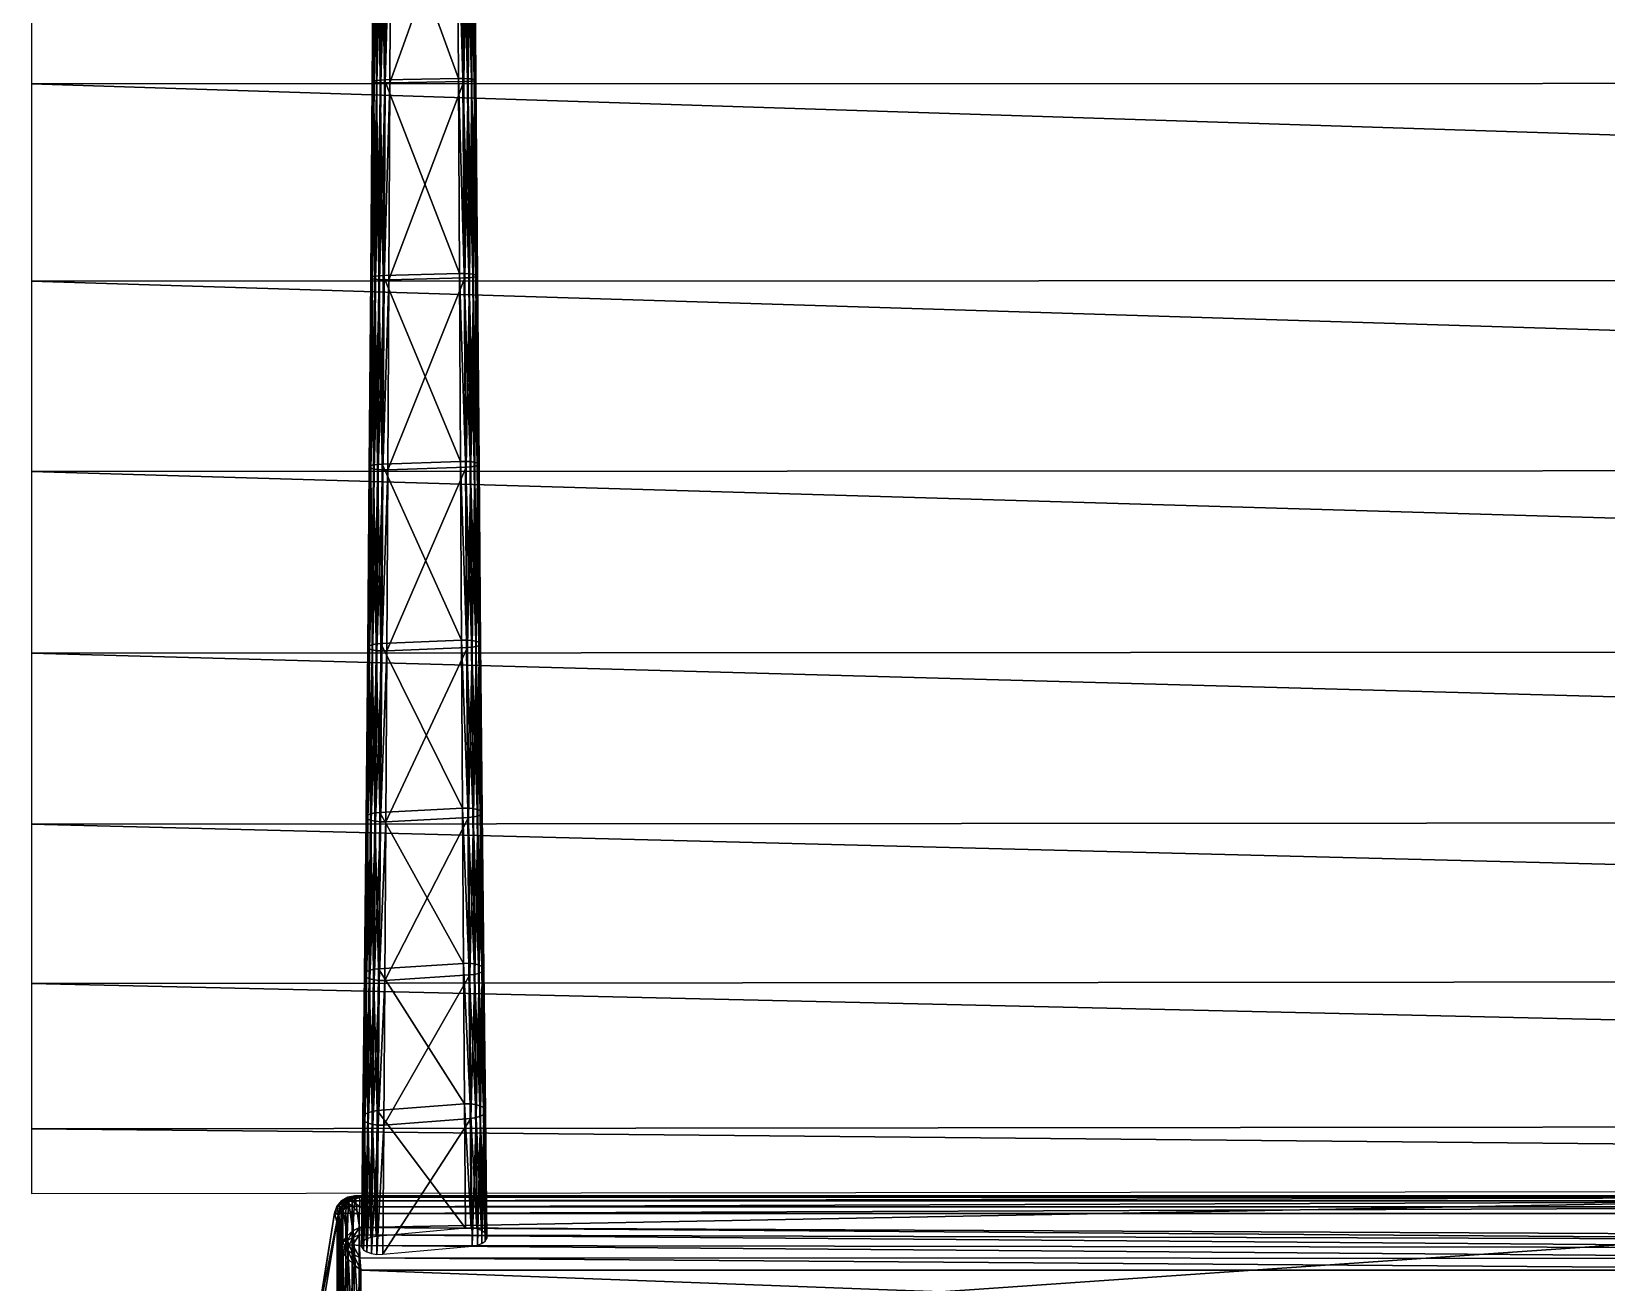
# Model space of a CAD drawing. Header units: inches. Extents: x -3.31 to 3.34, y -4.01 to 4.01.
# Drawn here: x -3.307 to -1.575, y 0.055 to 1.43 of the extents above; entities that cross this region are included whole.
import ezdxf

# ---------------------------------------------------------------- set-up
doc = ezdxf.new("R2010")
doc.units = ezdxf.units.IN
doc.header["$MEASUREMENT"] = 0
doc.layers.get('0').update_dxf_attribs({"color": 234, "true_color": 0xb11a58})

msp = doc.modelspace()

# ---------------------------------------------------------------- meshes
at = {"color": 154, "true_color": 0x1c59b1}
mesh = msp.add_polyface(dxfattribs=at)
corners = [(-3.3069, -4.0116, 3.8572), (-3.3069, -2.9433, 4.1809), (-3.3069, -1.1558, 4.1866), (-3.3069, -0.7468, 4.1121), (-3.3069, -0.5585, 4.0633), (-3.3069, -0.2236, 3.9421), (-3.3069, -3.1521, 4.1461), (-3.3069, -2.05, 4.2444), (-3.3069, -1.8217, 4.2414), (-3.3069, -1.3727, 4.2125), (-3.3069, -0.9466, 4.1532), (-3.3069, -0.3835, 4.0067), (3.3407, -1.5963, 2.8948), (3.3407, -2.2779, 2.9053), (3.3407, -2.5037, 2.8937), (3.3407, -2.7257, 2.8745), (3.3407, -3.7092, 2.665), (3.3407, -3.8672, 2.6002), (3.3407, -4.0072, 2.5279), (3.3407, -0.9495, 2.8161), (3.3407, -1.8222, 2.9058), (3.3407, -3.5358, 2.7221), (-3.3069, -0.1524, 3.9059), (3.3407, -0.1606, 2.5686), (-3.3069, 4.0116, 3.8572), (-3.3069, 3.7125, 3.9958), (-3.3069, 3.5386, 4.0536), (-3.3069, 2.9433, 4.1809), (-3.3069, 0.7468, 4.1121), (-3.3069, 3.3512, 4.1036), (-3.3069, 2.7268, 4.2082), (-3.3069, 2.05, 4.2444), (-3.3069, 1.8217, 4.2414), (-3.3069, 1.5953, 4.2307), (-3.3069, 0.3835, 4.0067), (3.3407, 0.231, 2.6046), (3.3407, 1.158, 2.8499), (3.3407, 1.5963, 2.8948), (3.3407, 2.0501, 2.9094), (3.3407, 2.5037, 2.8937), (3.3407, 2.7257, 2.8745), (3.3407, 2.9418, 2.8478), (3.3407, 3.3488, 2.7716), (3.3407, 3.7092, 2.665), (3.3407, 3.8672, 2.6002), (3.3407, 4.0072, 2.5279), (3.3407, 0.3895, 2.669), (3.3407, 0.5633, 2.7257), (3.3407, 0.7506, 2.7747), (3.3407, 0.9495, 2.8161), (3.3407, 1.8222, 2.9058), (-3.3069, 0.1524, 3.9059), (3.3407, 0.1606, 2.5686), (-3.3069, -3.871, 3.9303), (-3.3069, -3.7125, 3.9958), (-3.3069, -3.5386, 4.0536), (-3.3069, -3.3512, 4.1036), (3.3407, -3.3488, 2.7716), (3.3407, -3.1501, 2.8135), (3.3407, -2.9418, 2.8478), (-3.3069, -2.7268, 4.2082), (-3.3069, -2.5045, 4.2278), (-3.3069, -2.2782, 4.2399), (3.3407, -2.0501, 2.9094), (-3.3069, -1.5953, 4.2307), (3.3407, -1.3743, 2.8761), (3.3407, -1.158, 2.8499), (3.3407, -0.7506, 2.7747), (3.3407, -0.5633, 2.7257), (3.3407, -0.3895, 2.669), (3.3407, -0.231, 2.6046), (-3.3069, 3.871, 3.9303), (3.3407, 3.5358, 2.7221), (-3.3069, 3.1521, 4.1461), (3.3407, 3.1501, 2.8135), (-3.3069, 2.5045, 4.2278), (-3.3069, 2.2782, 4.2399), (3.3407, 2.2779, 2.9053), (-3.3069, 1.3727, 4.2125), (3.3407, 1.3743, 2.8761), (-3.3069, 1.1558, 4.1866), (-3.3069, 0.9466, 4.1532), (-3.3069, 0.5585, 4.0633), (-3.3069, 0.2236, 3.9421)]
mesh.append_faces([[corners[k] for k in face] for face in [(17, 53, 0, 17), (0, 18, 17, 0), (16, 54, 53, 16), (53, 17, 16, 53), (21, 55, 54, 21), (54, 16, 21, 54), (57, 56, 55, 57), (55, 21, 57, 55), (58, 6, 56, 58), (56, 57, 58, 56), (59, 1, 6, 59), (6, 58, 59, 6), (15, 60, 1, 15), (1, 59, 15, 1), (14, 61, 60, 14), (60, 15, 14, 60), (13, 62, 61, 13), (61, 14, 13, 61), (63, 7, 62, 63), (62, 13, 63, 62), (20, 8, 7, 20), (7, 63, 20, 7), (12, 64, 8, 12), (8, 20, 12, 8), (65, 9, 64, 65), (64, 12, 65, 64), (66, 2, 9, 66), (9, 65, 66, 9), (19, 10, 2, 19), (2, 66, 19, 2), (67, 3, 10, 67), (10, 19, 67, 10), (68, 4, 3, 68), (3, 67, 68, 3), (69, 11, 4, 69), (4, 68, 69, 4), (70, 5, 11, 70), (11, 69, 70, 11), (23, 22, 5, 23), (5, 70, 23, 5), (44, 45, 24, 44), (24, 71, 44, 24), (43, 44, 71, 43), (71, 25, 43, 71), (72, 43, 25, 72), (25, 26, 72, 25), (42, 72, 26, 42), (26, 29, 42, 26), (74, 42, 29, 74), (29, 73, 74, 29), (41, 74, 73, 41), (73, 27, 41, 73), (40, 41, 27, 40), (27, 30, 40, 27), (39, 40, 30, 39), (30, 75, 39, 30), (77, 39, 75, 77), (75, 76, 77, 75), (38, 77, 76, 38), (76, 31, 38, 76), (50, 38, 31, 50), (31, 32, 50, 31), (37, 50, 32, 37), (32, 33, 37, 32), (79, 37, 33, 79), (33, 78, 79, 33), (36, 79, 78, 36), (78, 80, 36, 78), (49, 36, 80, 49), (80, 81, 49, 80), (48, 49, 81, 48), (81, 28, 48, 81), (47, 48, 28, 47), (28, 82, 47, 28), (46, 47, 82, 46), (82, 34, 46, 82), (35, 46, 34, 35), (34, 83, 35, 34), (52, 35, 83, 52), (83, 51, 52, 83)]], dxfattribs={"vtx2": -1, "vtx3": -1, "color": 154})
at = {"color": 61, "true_color": 0xd6e499}
mesh = msp.add_polyface(dxfattribs=at)
corners = [(-2.8337, 1.5991, 4.0981), (-2.8289, 1.599, 4.0995), (-2.8274, 1.3784, 4.0801), (-2.8324, 1.3786, 4.0787), (-2.8247, 1.5988, 4.1023), (-2.8232, 1.3781, 4.0831), (-2.8217, 1.5985, 4.1063), (-2.82, 1.3777, 4.0871), (-2.82, 1.5982, 4.111), (-2.8183, 1.3772, 4.092), (-2.8199, 1.5978, 4.116), (-2.8182, 1.3767, 4.0971), (-2.8214, 1.5975, 4.1208), (-2.8197, 1.3762, 4.102), (-2.8242, 1.5972, 4.1249), (-2.8226, 1.3757, 4.1063), (-2.8282, 1.597, 4.1279), (-2.8267, 1.3754, 4.1094), (-2.8329, 1.5969, 4.1296), (-2.8316, 1.3752, 4.1111), (-2.9166, 1.596, 4.1441), (-2.9214, 1.5961, 4.1427), (-2.9228, 1.3739, 4.1245), (-2.9255, 1.5962, 4.1398), (-2.9271, 1.3742, 4.1216), (-2.9286, 1.5965, 4.1359), (-2.9302, 1.3746, 4.1175), (-2.9302, 1.5968, 4.1312), (-2.9319, 1.3751, 4.1127), (-2.9303, 1.5972, 4.1262), (-2.9321, 1.3756, 4.1076), (-2.9289, 1.5975, 4.1214), (-2.9306, 1.3761, 4.1026), (-2.9261, 1.5978, 4.1173), (-2.9276, 1.3765, 4.0984), (-2.9221, 1.598, 4.1142), (-2.9235, 1.3769, 4.0953), (-2.9153, 1.822, 4.1547), (-2.9199, 1.8221, 4.1533), (-2.9239, 1.8222, 4.1505), (-2.8387, 1.599, 4.0982), (-2.8375, 1.3786, 4.0788), (-2.9116, 1.596, 4.144), (-2.9127, 1.3737, 4.1259), (-2.8342, 1.8225, 4.1406), (-2.9174, 1.5981, 4.1126), (-2.9187, 1.377, 4.0936), (-2.9179, 1.3737, 4.126), (-2.9105, 1.822, 4.1546)]
mesh.append_faces([[corners[k] for k in face] for face in [(0, 1, 2, 0), (2, 3, 0, 2), (1, 4, 5, 1), (5, 2, 1, 5), (4, 6, 7, 4), (7, 5, 4, 7), (6, 8, 9, 6), (8, 10, 11, 8), (10, 12, 13, 10), (12, 14, 15, 12), (14, 16, 17, 14), (16, 18, 19, 16), (20, 21, 22, 20), (21, 23, 24, 21), (23, 25, 26, 23), (25, 27, 28, 25), (27, 29, 30, 27), (29, 31, 32, 29), (31, 33, 34, 31), (33, 35, 36, 33), (21, 20, 37, 21), (23, 21, 38, 23), (25, 23, 39, 25), (40, 0, 3, 40), (3, 41, 40, 3), (18, 42, 43, 18), (42, 18, 44, 42), (45, 40, 41, 45), (41, 46, 45, 41), (42, 20, 47, 42), (35, 45, 46, 35), (20, 42, 48, 20)]], dxfattribs={"vtx2": -1, "vtx3": -1, "color": 61})
mesh = msp.add_polyface(dxfattribs=at)
corners = [(-2.8324, 1.3786, 4.0787), (-2.8274, 1.3784, 4.0801), (-2.826, 1.1639, 4.0533), (-2.8232, 1.3781, 4.0831), (-2.8216, 1.1634, 4.0563), (-2.82, 1.3777, 4.0871), (-2.8184, 1.1629, 4.0605), (-2.8183, 1.3772, 4.092), (-2.8166, 1.1621, 4.0655), (-2.8182, 1.3767, 4.0971), (-2.8165, 1.1614, 4.0707), (-2.8197, 1.3762, 4.102), (-2.818, 1.1607, 4.0758), (-2.8226, 1.3757, 4.1063), (-2.821, 1.1601, 4.0801), (-2.8267, 1.3754, 4.1094), (-2.8252, 1.1596, 4.0833), (-2.8316, 1.3752, 4.1111), (-2.8303, 1.1594, 4.0851), (-2.8217, 1.5985, 4.1063), (-2.82, 1.5982, 4.111), (-2.8199, 1.5978, 4.116), (-2.8214, 1.5975, 4.1208), (-2.8242, 1.5972, 4.1249), (-2.8282, 1.597, 4.1279), (-2.9319, 1.3751, 4.1127), (-2.9321, 1.3756, 4.1076), (-2.9338, 1.1599, 4.0814), (-2.9306, 1.3761, 4.1026), (-2.9323, 1.1606, 4.0764), (-2.9276, 1.3765, 4.0984), (-2.9292, 1.1612, 4.0721), (-2.9235, 1.3769, 4.0953), (-2.925, 1.1617, 4.0689), (-2.9228, 1.3739, 4.1245), (-2.9179, 1.3737, 4.126), (-2.9166, 1.596, 4.1441), (-2.9271, 1.3742, 4.1216), (-2.9214, 1.5961, 4.1427), (-2.9302, 1.3746, 4.1175), (-2.9255, 1.5962, 4.1398), (-2.9286, 1.5965, 4.1359), (-2.9302, 1.5968, 4.1312), (-2.9303, 1.5972, 4.1262), (-2.9289, 1.5975, 4.1214), (-2.9261, 1.5978, 4.1173), (-2.8375, 1.3786, 4.0788), (-2.8311, 1.1641, 4.0518), (-2.9127, 1.3737, 4.1259), (-2.8329, 1.5969, 4.1296), (-2.9187, 1.377, 4.0936), (-2.8364, 1.1641, 4.052), (-2.92, 1.1619, 4.0671), (-2.9116, 1.596, 4.144), (-2.9221, 1.598, 4.1142)]
mesh.append_faces([[corners[k] for k in face] for face in [(0, 1, 2, 0), (1, 3, 4, 1), (3, 5, 6, 3), (5, 7, 8, 5), (7, 9, 10, 7), (9, 11, 12, 9), (11, 13, 14, 11), (13, 15, 16, 13), (15, 17, 18, 15), (7, 5, 19, 7), (9, 7, 20, 9), (11, 9, 21, 11), (13, 11, 22, 13), (15, 13, 23, 15), (17, 15, 24, 17), (25, 26, 27, 25), (26, 28, 29, 26), (28, 30, 31, 28), (30, 32, 33, 30), (34, 35, 36, 34), (37, 34, 38, 37), (39, 37, 40, 39), (25, 39, 41, 25), (26, 25, 42, 26), (28, 26, 43, 28), (30, 28, 44, 30), (32, 30, 45, 32), (46, 0, 47, 46), (48, 17, 49, 48), (50, 46, 51, 50), (32, 50, 52, 32), (35, 48, 53, 35), (50, 32, 54, 50)]], dxfattribs={"vtx2": -1, "vtx3": -1, "color": 61})
mesh = msp.add_polyface(dxfattribs=at)
corners = [(-2.8311, 1.1641, 4.0518), (-2.826, 1.1639, 4.0533), (-2.8245, 0.9573, 4.0191), (-2.8216, 1.1634, 4.0563), (-2.82, 0.9567, 4.0221), (-2.8184, 1.1629, 4.0605), (-2.8167, 0.9559, 4.0264), (-2.8324, 1.3786, 4.0787), (-2.8274, 1.3784, 4.0801), (-2.8232, 1.3781, 4.0831), (-2.8166, 1.1621, 4.0655), (-2.82, 1.3777, 4.0871), (-2.8165, 1.1614, 4.0707), (-2.8183, 1.3772, 4.092), (-2.818, 1.1607, 4.0758), (-2.8182, 1.3767, 4.0971), (-2.821, 1.1601, 4.0801), (-2.8197, 1.3762, 4.102), (-2.8252, 1.1596, 4.0833), (-2.8226, 1.3757, 4.1063), (-2.8303, 1.1594, 4.0851), (-2.8267, 1.3754, 4.1094), (-2.9179, 1.3737, 4.126), (-2.9228, 1.3739, 4.1245), (-2.9243, 1.1574, 4.0988), (-2.9192, 1.1572, 4.1004), (-2.9271, 1.3742, 4.1216), (-2.9287, 1.1578, 4.0959), (-2.9302, 1.3746, 4.1175), (-2.9319, 1.1584, 4.0917), (-2.9319, 1.3751, 4.1127), (-2.9337, 1.1591, 4.0867), (-2.9338, 1.1599, 4.0814), (-2.9323, 1.1606, 4.0764), (-2.9321, 1.3756, 4.1076), (-2.9292, 1.1612, 4.0721), (-2.9306, 1.3761, 4.1026), (-2.925, 1.1617, 4.0689), (-2.9276, 1.3765, 4.0984), (-2.8364, 1.1641, 4.052), (-2.8298, 0.9575, 4.0175), (-2.8375, 1.3786, 4.0788), (-2.8316, 1.3752, 4.1111), (-2.9127, 1.3737, 4.1259), (-2.9139, 1.1572, 4.1002), (-2.92, 1.1619, 4.0671), (-2.8352, 0.9575, 4.0177), (-2.9187, 1.377, 4.0936), (-2.9235, 1.3769, 4.0953)]
mesh.append_faces([[corners[k] for k in face] for face in [(0, 1, 2, 0), (1, 3, 4, 1), (3, 5, 6, 3), (1, 0, 7, 1), (3, 1, 8, 3), (5, 3, 9, 5), (10, 5, 11, 10), (12, 10, 13, 12), (14, 12, 15, 14), (16, 14, 17, 16), (18, 16, 19, 18), (20, 18, 21, 20), (22, 23, 24, 22), (24, 25, 22, 24), (23, 26, 27, 23), (27, 24, 23, 27), (26, 28, 29, 26), (29, 27, 26, 29), (28, 30, 31, 28), (31, 29, 28, 31), (32, 31, 30, 32), (33, 32, 34, 33), (35, 33, 36, 35), (37, 35, 38, 37), (39, 0, 40, 39), (0, 39, 41, 0), (42, 43, 44, 42), (44, 20, 42, 44), (45, 39, 46, 45), (39, 45, 47, 39), (43, 22, 25, 43), (25, 44, 43, 25), (45, 37, 48, 45)]], dxfattribs={"vtx2": -1, "vtx3": -1, "color": 61})
mesh = msp.add_polyface(dxfattribs=at)
corners = [(-2.8245, 0.9573, 4.0191), (-2.8298, 0.9575, 4.0175), (-2.8311, 1.1641, 4.0518), (-2.82, 0.9567, 4.0221), (-2.826, 1.1639, 4.0533), (-2.8167, 0.9559, 4.0264), (-2.8216, 1.1634, 4.0563), (-2.8184, 1.1629, 4.0605), (-2.8166, 1.1621, 4.0655), (-2.8149, 0.955, 4.0315), (-2.8165, 1.1614, 4.0707), (-2.8147, 0.954, 4.0369), (-2.818, 1.1607, 4.0758), (-2.8163, 0.953, 4.042), (-2.821, 1.1601, 4.0801), (-2.8194, 0.9522, 4.0465), (-2.8252, 1.1596, 4.0833), (-2.8238, 0.9516, 4.0497), (-2.9192, 1.1572, 4.1004), (-2.9243, 1.1574, 4.0988), (-2.9257, 0.9486, 4.0656), (-2.9287, 1.1578, 4.0959), (-2.9302, 0.9492, 4.0625), (-2.9319, 1.1584, 4.0917), (-2.9336, 0.95, 4.0583), (-2.9337, 1.1591, 4.0867), (-2.9354, 0.9509, 4.0532), (-2.9338, 1.1599, 4.0814), (-2.9355, 0.9519, 4.0478), (-2.9323, 1.1606, 4.0764), (-2.9339, 0.9529, 4.0426), (-2.9292, 1.1612, 4.0721), (-2.9308, 0.9537, 4.0382), (-2.925, 1.1617, 4.0689), (-2.9265, 0.9543, 4.0349), (-2.8352, 0.9575, 4.0177), (-2.8364, 1.1641, 4.052), (-2.8303, 1.1594, 4.0851), (-2.8289, 0.9512, 4.0515), (-2.9139, 1.1572, 4.1002), (-2.915, 0.9484, 4.067), (-2.9213, 0.9546, 4.0332), (-2.92, 1.1619, 4.0671), (-2.9205, 0.9483, 4.0671)]
mesh.append_faces([[corners[k] for k in face] for face in [(0, 1, 2, 0), (3, 0, 4, 3), (5, 3, 6, 5), (7, 8, 9, 7), (9, 5, 7, 9), (8, 10, 11, 8), (11, 9, 8, 11), (10, 12, 13, 10), (13, 11, 10, 13), (12, 14, 15, 12), (15, 13, 12, 15), (14, 16, 17, 14), (17, 15, 14, 17), (18, 19, 20, 18), (19, 21, 22, 19), (21, 23, 24, 21), (23, 25, 26, 23), (25, 27, 28, 25), (28, 26, 25, 28), (27, 29, 30, 27), (30, 28, 27, 30), (29, 31, 32, 29), (32, 30, 29, 32), (31, 33, 34, 31), (34, 32, 31, 34), (1, 35, 36, 1), (16, 37, 38, 16), (38, 17, 16, 38), (37, 39, 40, 37), (35, 41, 42, 35), (39, 18, 43, 39), (33, 42, 41, 33), (41, 34, 33, 41)]], dxfattribs={"vtx2": -1, "vtx3": -1, "color": 61})
mesh = msp.add_polyface(dxfattribs=at)
corners = [(-2.8298, 0.9575, 4.0175), (-2.8245, 0.9573, 4.0191), (-2.8231, 0.7606, 3.9774), (-2.8285, 0.761, 3.9758), (-2.82, 0.9567, 4.0221), (-2.8184, 0.7598, 3.9805), (-2.8167, 0.9559, 4.0264), (-2.815, 0.7588, 3.9849), (-2.8149, 0.955, 4.0315), (-2.8132, 0.7576, 3.99), (-2.8147, 0.954, 4.0369), (-2.813, 0.7563, 3.9955), (-2.8163, 0.953, 4.042), (-2.8146, 0.7551, 4.0008), (-2.8194, 0.9522, 4.0465), (-2.8178, 0.754, 4.0053), (-2.8238, 0.9516, 4.0497), (-2.8223, 0.7532, 4.0086), (-2.8289, 0.9512, 4.0515), (-2.915, 0.9484, 4.067), (-2.9161, 0.7491, 4.0262), (-2.9205, 0.9483, 4.0671), (-2.9257, 0.9486, 4.0656), (-2.9272, 0.7494, 4.0248), (-2.9302, 0.9492, 4.0625), (-2.9318, 0.7502, 4.0217), (-2.9336, 0.95, 4.0583), (-2.9352, 0.7512, 4.0173), (-2.9354, 0.9509, 4.0532), (-2.9371, 0.7524, 4.0121), (-2.9355, 0.9519, 4.0478), (-2.9372, 0.7537, 4.0067), (-2.9339, 0.9529, 4.0426), (-2.9356, 0.7549, 4.0014), (-2.9308, 0.9537, 4.0382), (-2.9324, 0.756, 3.9969), (-2.9265, 0.9543, 4.0349), (-2.9279, 0.7568, 3.9936), (-2.9192, 1.1572, 4.1004), (-2.9243, 1.1574, 4.0988), (-2.9287, 1.1578, 4.0959), (-2.9319, 1.1584, 4.0917), (-2.8352, 0.9575, 4.0177), (-2.8341, 0.7609, 3.976), (-2.8276, 0.7528, 4.0104), (-2.8303, 1.1594, 4.0851), (-2.9213, 0.9546, 4.0332), (-2.9218, 0.7491, 4.0263), (-2.9226, 0.7572, 3.9917), (-2.9139, 1.1572, 4.1002)]
mesh.append_faces([[corners[k] for k in face] for face in [(0, 1, 2, 0), (2, 3, 0, 2), (1, 4, 5, 1), (5, 2, 1, 5), (4, 6, 7, 4), (7, 5, 4, 7), (6, 8, 9, 6), (8, 10, 11, 8), (10, 12, 13, 10), (12, 14, 15, 12), (14, 16, 17, 14), (18, 19, 20, 18), (21, 22, 23, 21), (22, 24, 25, 22), (24, 26, 27, 24), (26, 28, 29, 26), (28, 30, 31, 28), (30, 32, 33, 30), (32, 34, 35, 32), (34, 36, 37, 34), (22, 21, 38, 22), (24, 22, 39, 24), (26, 24, 40, 26), (28, 26, 41, 28), (42, 0, 3, 42), (3, 43, 42, 3), (16, 18, 44, 16), (19, 18, 45, 19), (46, 42, 43, 46), (19, 21, 47, 19), (36, 46, 48, 36), (21, 19, 49, 21)]], dxfattribs={"vtx2": -1, "vtx3": -1, "color": 61})
mesh = msp.add_polyface(dxfattribs=at)
corners = [(-2.8285, 0.761, 3.9758), (-2.8231, 0.7606, 3.9774), (-2.8216, 0.5759, 3.9283), (-2.8184, 0.7598, 3.9805), (-2.8169, 0.5749, 3.9315), (-2.815, 0.7588, 3.9849), (-2.8134, 0.5736, 3.9359), (-2.8132, 0.7576, 3.99), (-2.8114, 0.5721, 3.9411), (-2.813, 0.7563, 3.9955), (-2.8146, 0.7551, 4.0008), (-2.813, 0.5689, 3.952), (-2.8178, 0.754, 4.0053), (-2.8162, 0.5676, 3.9566), (-2.8223, 0.7532, 4.0086), (-2.8208, 0.5666, 3.96), (-2.8167, 0.9559, 4.0264), (-2.8149, 0.955, 4.0315), (-2.8147, 0.954, 4.0369), (-2.8163, 0.953, 4.042), (-2.8194, 0.9522, 4.0465), (-2.9161, 0.7491, 4.0262), (-2.8276, 0.7528, 4.0104), (-2.8289, 0.9512, 4.0515), (-2.9371, 0.7524, 4.0121), (-2.9372, 0.7537, 4.0067), (-2.939, 0.5671, 3.958), (-2.9356, 0.7549, 4.0014), (-2.9373, 0.5687, 3.9527), (-2.9324, 0.756, 3.9969), (-2.934, 0.5701, 3.9481), (-2.9279, 0.7568, 3.9936), (-2.9294, 0.571, 3.9447), (-2.9272, 0.7494, 4.0248), (-2.9218, 0.7491, 4.0263), (-2.9205, 0.9483, 4.0671), (-2.9318, 0.7502, 4.0217), (-2.9257, 0.9486, 4.0656), (-2.9352, 0.7512, 4.0173), (-2.9302, 0.9492, 4.0625), (-2.9336, 0.95, 4.0583), (-2.9354, 0.9509, 4.0532), (-2.9355, 0.9519, 4.0478), (-2.9339, 0.9529, 4.0426), (-2.9308, 0.9537, 4.0382), (-2.8341, 0.7609, 3.976), (-2.8272, 0.5763, 3.9268), (-2.8263, 0.566, 3.9618), (-2.8238, 0.9516, 4.0497), (-2.9226, 0.7572, 3.9917), (-2.833, 0.5763, 3.9269), (-2.9213, 0.9546, 4.0332), (-2.924, 0.5716, 3.9429), (-2.915, 0.9484, 4.067), (-2.9265, 0.9543, 4.0349)]
mesh.append_faces([[corners[k] for k in face] for face in [(0, 1, 2, 0), (1, 3, 4, 1), (3, 5, 6, 3), (5, 7, 8, 5), (9, 10, 11, 9), (10, 12, 13, 10), (12, 14, 15, 12), (7, 5, 16, 7), (9, 7, 17, 9), (10, 9, 18, 10), (12, 10, 19, 12), (14, 12, 20, 14), (21, 22, 23, 21), (24, 25, 26, 24), (25, 27, 28, 25), (27, 29, 30, 27), (29, 31, 32, 29), (33, 34, 35, 33), (36, 33, 37, 36), (38, 36, 39, 38), (24, 38, 40, 24), (25, 24, 41, 25), (27, 25, 42, 27), (29, 27, 43, 29), (31, 29, 44, 31), (45, 0, 46, 45), (14, 22, 47, 14), (22, 14, 48, 22), (49, 45, 50, 49), (45, 49, 51, 45), (31, 49, 52, 31), (34, 21, 53, 34), (49, 31, 54, 49)]], dxfattribs={"vtx2": -1, "vtx3": -1, "color": 61})
mesh = msp.add_polyface(dxfattribs=at)
corners = [(-2.8137, 0.2489, 3.8115), (-2.81, 0.2469, 3.8159), (-2.8083, 0.1093, 3.7451), (-2.8121, 0.1117, 3.7408), (-2.808, 0.2445, 3.8212), (-2.8063, 0.1063, 3.7502), (-2.8078, 0.2419, 3.8267), (-2.8061, 0.1032, 3.7556), (-2.8096, 0.2395, 3.832), (-2.8079, 0.1002, 3.7608), (-2.8131, 0.2374, 3.8366), (-2.8115, 0.0976, 3.7652), (-2.8153, 0.4039, 3.8751), (-2.8117, 0.4023, 3.8796), (-2.8097, 0.4004, 3.8848), (-2.8096, 0.3983, 3.8904), (-2.8113, 0.3964, 3.8958), (-2.8147, 0.3947, 3.9004), (-2.8134, 0.5736, 3.9359), (-2.8114, 0.5721, 3.9411), (-2.8113, 0.5705, 3.9467), (-2.813, 0.5689, 3.952), (-2.815, 0.7588, 3.9849), (-2.8132, 0.7576, 3.99), (-2.813, 0.7563, 3.9955), (-2.9461, 0.1153, 3.5821), (-2.9513, 0.15, 3.6128), (-1.0918, 0.15, 3.1929)]
mesh.append_faces([[corners[k] for k in face] for face in [(0, 1, 2, 0), (2, 3, 0, 2), (1, 4, 5, 1), (5, 2, 1, 5), (4, 6, 7, 4), (7, 5, 4, 7), (6, 8, 9, 6), (9, 7, 6, 9), (8, 10, 11, 8), (11, 9, 8, 11), (12, 13, 1, 12), (1, 0, 12, 1), (13, 14, 4, 13), (4, 1, 13, 4), (14, 15, 6, 14), (6, 4, 14, 6), (15, 16, 8, 15), (8, 6, 15, 8), (16, 17, 10, 16), (10, 8, 16, 10), (18, 19, 14, 18), (14, 13, 18, 14), (19, 20, 15, 19), (15, 14, 19, 15), (20, 21, 16, 20), (16, 15, 20, 16), (17, 16, 21, 17), (19, 18, 22, 19), (23, 24, 20, 23), (20, 19, 23, 20), (21, 20, 24, 21), (25, 26, 27, 25)]], dxfattribs={"vtx2": -1, "vtx3": -1, "color": 61})
mesh = msp.add_polyface(dxfattribs=at)
corners = [(-2.8272, 0.5763, 3.9268), (-2.8216, 0.5759, 3.9283), (-2.8202, 0.4051, 3.872), (-2.8169, 0.5749, 3.9315), (-2.8153, 0.4039, 3.8751), (-2.8134, 0.5736, 3.9359), (-2.8117, 0.4023, 3.8796), (-2.8285, 0.761, 3.9758), (-2.8231, 0.7606, 3.9774), (-2.8184, 0.7598, 3.9805), (-2.8162, 0.5676, 3.9566), (-2.813, 0.5689, 3.952), (-2.8146, 0.7551, 4.0008), (-2.8208, 0.5666, 3.96), (-2.8178, 0.754, 4.0053), (-2.8276, 0.7528, 4.0104), (-2.9161, 0.7491, 4.0262), (-2.9173, 0.5613, 3.9778), (-2.8263, 0.566, 3.9618), (-2.9373, 0.5687, 3.9527), (-2.934, 0.5701, 3.9481), (-2.9356, 0.3978, 3.8918), (-2.9294, 0.571, 3.9447), (-2.9309, 0.3991, 3.8884), (-2.9218, 0.7491, 4.0263), (-2.9272, 0.7494, 4.0248), (-2.9286, 0.5618, 3.9763), (-2.9231, 0.5613, 3.9779), (-2.9318, 0.7502, 4.0217), (-2.9334, 0.5627, 3.9732), (-2.9352, 0.7512, 4.0173), (-2.9369, 0.564, 3.9688), (-2.9371, 0.7524, 4.0121), (-2.9388, 0.5655, 3.9635), (-2.939, 0.5671, 3.958), (-2.9372, 0.7537, 4.0067), (-2.9356, 0.7549, 4.0014), (-2.9324, 0.756, 3.9969), (-2.833, 0.5763, 3.9269), (-2.8259, 0.4057, 3.8704), (-2.8341, 0.7609, 3.976), (-2.8223, 0.7532, 4.0086), (-2.924, 0.5716, 3.9429), (-2.8318, 0.4056, 3.8705), (-2.9226, 0.7572, 3.9917), (-2.9253, 0.3997, 3.8866), (-2.9279, 0.7568, 3.9936)]
mesh.append_faces([[corners[k] for k in face] for face in [(0, 1, 2, 0), (1, 3, 4, 1), (3, 5, 6, 3), (1, 0, 7, 1), (3, 1, 8, 3), (5, 3, 9, 5), (10, 11, 12, 10), (13, 10, 14, 13), (15, 16, 17, 15), (17, 18, 15, 17), (19, 20, 21, 19), (20, 22, 23, 20), (24, 25, 26, 24), (26, 27, 24, 26), (25, 28, 29, 25), (29, 26, 25, 29), (28, 30, 31, 28), (31, 29, 28, 31), (30, 32, 33, 30), (33, 31, 30, 33), (34, 33, 32, 34), (19, 34, 35, 19), (20, 19, 36, 20), (22, 20, 37, 22), (38, 0, 39, 38), (0, 38, 40, 0), (18, 13, 41, 18), (42, 38, 43, 42), (38, 42, 44, 38), (22, 42, 45, 22), (16, 24, 27, 16), (27, 17, 16, 27), (42, 22, 46, 42)]], dxfattribs={"vtx2": -1, "vtx3": -1, "color": 61})
mesh = msp.add_polyface(dxfattribs=at)
corners = [(-2.8318, 0.4056, 3.8705), (-2.8259, 0.4057, 3.8704), (-2.8246, 0.251, 3.8068), (-2.8202, 0.4051, 3.872), (-2.8187, 0.2503, 3.8084), (-2.8153, 0.4039, 3.8751), (-2.8137, 0.2489, 3.8115), (-2.8272, 0.5763, 3.9268), (-2.8216, 0.5759, 3.9283), (-2.8117, 0.4023, 3.8796), (-2.8169, 0.5749, 3.9315), (-2.813, 0.5689, 3.952), (-2.8162, 0.5676, 3.9566), (-2.8147, 0.3947, 3.9004), (-2.8208, 0.5666, 3.96), (-2.8194, 0.3935, 3.9038), (-2.9231, 0.5613, 3.9779), (-2.9286, 0.5618, 3.9763), (-2.9301, 0.3874, 3.9202), (-2.9244, 0.3869, 3.9218), (-2.9334, 0.5627, 3.9732), (-2.935, 0.3886, 3.917), (-2.9369, 0.564, 3.9688), (-2.9386, 0.3902, 3.9126), (-2.9388, 0.5655, 3.9635), (-2.9405, 0.3921, 3.9073), (-2.939, 0.5671, 3.958), (-2.9407, 0.3942, 3.9018), (-2.9373, 0.5687, 3.9527), (-2.939, 0.3961, 3.8964), (-2.9356, 0.3978, 3.8918), (-2.9309, 0.3991, 3.8884), (-2.934, 0.5701, 3.9481), (-2.833, 0.5763, 3.9269), (-2.8263, 0.566, 3.9618), (-2.825, 0.3928, 3.9056), (-2.9173, 0.5613, 3.9778), (-2.9184, 0.3869, 3.9217), (-2.9253, 0.3997, 3.8866), (-2.8307, 0.251, 3.8069), (-2.924, 0.5716, 3.9429), (-2.9294, 0.571, 3.9447)]
mesh.append_faces([[corners[k] for k in face] for face in [(0, 1, 2, 0), (1, 3, 4, 1), (3, 5, 6, 3), (3, 1, 7, 3), (5, 3, 8, 5), (9, 5, 10, 9), (11, 12, 13, 11), (12, 14, 15, 12), (15, 13, 12, 15), (16, 17, 18, 16), (18, 19, 16, 18), (17, 20, 21, 17), (21, 18, 17, 21), (20, 22, 23, 20), (23, 21, 20, 23), (22, 24, 25, 22), (25, 23, 22, 25), (24, 26, 27, 24), (27, 25, 24, 27), (26, 28, 29, 26), (29, 27, 26, 29), (30, 29, 28, 30), (31, 30, 32, 31), (1, 0, 33, 1), (14, 34, 35, 14), (35, 15, 14, 35), (34, 36, 37, 34), (37, 35, 34, 37), (38, 0, 39, 38), (0, 38, 40, 0), (36, 16, 19, 36), (19, 37, 36, 19), (38, 31, 41, 38)]], dxfattribs={"vtx2": -1, "vtx3": -1, "color": 61})
mesh = msp.add_polyface(dxfattribs=at)
corners = [(-2.8246, 0.251, 3.8068), (-2.8187, 0.2503, 3.8084), (-2.8173, 0.1135, 3.7377), (-2.8307, 0.251, 3.8069), (-2.8318, 0.4056, 3.8705), (-2.8259, 0.4057, 3.8704), (-2.8137, 0.2489, 3.8115), (-2.8202, 0.4051, 3.872), (-2.8147, 0.3947, 3.9004), (-2.8194, 0.3935, 3.9038), (-2.8179, 0.2359, 3.84), (-2.8131, 0.2374, 3.8366), (-2.9184, 0.3869, 3.9217), (-2.9244, 0.3869, 3.9218), (-2.9257, 0.2276, 3.8579), (-2.9196, 0.2277, 3.8578), (-2.9301, 0.3874, 3.9202), (-2.9315, 0.2284, 3.8563), (-2.935, 0.3886, 3.917), (-2.9365, 0.2298, 3.8532), (-2.9386, 0.3902, 3.9126), (-2.9402, 0.2318, 3.8488), (-2.9405, 0.3921, 3.9073), (-2.9423, 0.2342, 3.8435), (-2.9407, 0.3942, 3.9018), (-2.9424, 0.2368, 3.838), (-2.939, 0.3961, 3.8964), (-2.9407, 0.2392, 3.8327), (-2.9356, 0.3978, 3.8918), (-2.9372, 0.2413, 3.8281), (-2.9309, 0.3991, 3.8884), (-2.9323, 0.2428, 3.8247), (-2.8233, 0.1144, 3.7361), (-2.825, 0.3928, 3.9056), (-2.8237, 0.235, 3.8418), (-2.9266, 0.2437, 3.8229), (-2.9253, 0.3997, 3.8866)]
mesh.append_faces([[corners[k] for k in face] for face in [(0, 1, 2, 0), (0, 3, 4, 0), (1, 0, 5, 1), (6, 1, 7, 6), (8, 9, 10, 8), (10, 11, 8, 10), (12, 13, 14, 12), (14, 15, 12, 14), (13, 16, 17, 13), (17, 14, 13, 17), (16, 18, 19, 16), (19, 17, 16, 19), (18, 20, 21, 18), (21, 19, 18, 21), (20, 22, 23, 20), (23, 21, 20, 23), (22, 24, 25, 22), (25, 23, 22, 25), (24, 26, 27, 24), (27, 25, 24, 27), (26, 28, 29, 26), (29, 27, 26, 29), (28, 30, 31, 28), (31, 29, 28, 31), (3, 0, 32, 3), (9, 33, 34, 9), (34, 10, 9, 34), (33, 12, 15, 33), (15, 34, 33, 15), (3, 35, 36, 3), (30, 36, 35, 30), (35, 31, 30, 35)]], dxfattribs={"vtx2": -1, "vtx3": -1, "color": 61})
mesh = msp.add_polyface(dxfattribs=at)
corners = [(-2.8173, 0.1135, 3.7377), (-2.8233, 0.1144, 3.7361), (-2.8246, 0.251, 3.8068), (-2.8187, 0.2503, 3.8084), (-2.8137, 0.2489, 3.8115), (-2.8121, 0.1117, 3.7408), (-2.8131, 0.2374, 3.8366), (-2.8179, 0.2359, 3.84), (-2.8164, 0.0957, 3.7685), (-2.8115, 0.0976, 3.7652), (-2.8237, 0.235, 3.8418), (-2.8223, 0.0947, 3.7703), (-2.9196, 0.2277, 3.8578), (-2.9257, 0.2276, 3.8579), (-2.927, 0.0856, 3.7861), (-2.9315, 0.2284, 3.8563), (-2.933, 0.0865, 3.7845), (-2.9365, 0.2298, 3.8532), (-2.9381, 0.0883, 3.7814), (-2.9402, 0.2318, 3.8488), (-2.9419, 0.0907, 3.7771), (-2.9423, 0.2342, 3.8435), (-2.944, 0.0937, 3.772), (-2.9424, 0.2368, 3.838), (-2.9441, 0.0968, 3.7666), (-2.9407, 0.2392, 3.8327), (-2.9423, 0.0998, 3.7614), (-2.9372, 0.2413, 3.8281), (-2.9388, 0.1024, 3.7569), (-2.9323, 0.2428, 3.8247), (-2.9338, 0.1043, 3.7536), (-2.8295, 0.1143, 3.7363), (-2.8307, 0.251, 3.8069), (-2.9207, 0.0857, 3.7859), (-2.9266, 0.2437, 3.8229), (-2.9279, 0.1053, 3.7519), (-2.9544, 0.147, 3.8229), (-2.9461, 0.1485, 3.8204), (-2.9468, 0.15, 3.8129), (-2.9544, 0.1485, 3.8151), (-2.9543, 0.1445, 3.8289), (-2.9459, 0.1443, 3.8268), (-2.9466, 0.1306, 3.8327), (-2.946, 0.138, 3.8311), (-2.9543, 0.1384, 3.8316), (-2.9513, 0.15, 3.6128), (-2.9461, 0.1153, 3.5821), (-2.9534, 0.1114, 3.5828)]
mesh.append_faces([[corners[k] for k in face] for face in [(0, 1, 2, 0), (3, 4, 5, 3), (5, 0, 3, 5), (6, 7, 8, 6), (8, 9, 6, 8), (7, 10, 11, 7), (11, 8, 7, 11), (12, 13, 14, 12), (13, 15, 16, 13), (15, 17, 18, 15), (17, 19, 20, 17), (19, 21, 22, 19), (21, 23, 24, 21), (24, 22, 21, 24), (23, 25, 26, 23), (26, 24, 23, 26), (25, 27, 28, 25), (28, 26, 25, 28), (27, 29, 30, 27), (30, 28, 27, 30), (1, 31, 32, 1), (10, 12, 33, 10), (34, 32, 31, 34), (31, 35, 34, 31), (29, 34, 35, 29), (35, 30, 29, 35), (36, 37, 38, 36), (38, 39, 36, 38), (40, 41, 37, 40), (37, 36, 40, 37), (42, 43, 44, 42), (43, 41, 40, 43), (45, 46, 47, 45)]], dxfattribs={"vtx2": -1, "vtx3": -1, "color": 61})
mesh = msp.add_polyface(dxfattribs=at)
corners = [(-2.927, 0.0856, 3.7861), (-2.9207, 0.0857, 3.7859), (-2.9196, 0.2277, 3.8578), (-2.933, 0.0865, 3.7845), (-2.9257, 0.2276, 3.8579), (-2.9381, 0.0883, 3.7814), (-2.9315, 0.2284, 3.8563), (-2.9419, 0.0907, 3.7771), (-2.9365, 0.2298, 3.8532), (-2.944, 0.0937, 3.772), (-2.9402, 0.2318, 3.8488), (-2.8223, 0.0947, 3.7703), (-2.8237, 0.235, 3.8418), (-2.9688, 0.1285, 3.6141), (-2.9708, 0.1203, 3.6172), (-2.9738, 0.1309, 3.6319), (-2.9621, 0.0944, 3.583), (-2.964, 0.0872, 3.586), (-2.9667, 0.0928, 3.5937), (-2.9645, 0.0992, 3.5891), (-2.9593, 0.1007, 3.5807), (-2.9598, 0.1058, 3.5853), (-2.9589, 0.0897, 3.5778), (-2.9589, 0.0805, 3.5786), (-2.9575, 0.0957, 3.5778), (-2.9536, 0.104, 3.5789), (-2.9534, 0.1114, 3.5828), (-2.9461, 0.1153, 3.5821), (-2.9465, 0.107, 3.5775), (-2.9535, 0.096, 3.5755), (-2.9463, 0.0952, 3.5734), (-2.9457, 0.0816, 3.5705), (-2.953, 0.0858, 3.574), (-2.9583, 0.1446, 3.6118), (-2.9513, 0.15, 3.6128), (-2.9644, 0.137, 3.6122)]
mesh.append_faces([[corners[k] for k in face] for face in [(0, 1, 2, 0), (3, 0, 4, 3), (5, 3, 6, 5), (7, 5, 8, 7), (9, 7, 10, 9), (1, 11, 12, 1), (13, 14, 15, 13), (16, 17, 18, 16), (18, 19, 16, 18), (20, 16, 19, 20), (19, 21, 20, 19), (22, 23, 17, 22), (17, 16, 22, 17), (24, 22, 16, 24), (16, 20, 24, 16), (25, 26, 27, 25), (27, 28, 25, 27), (29, 25, 28, 29), (28, 30, 29, 28), (20, 21, 26, 20), (26, 25, 20, 26), (24, 20, 25, 24), (25, 29, 24, 25), (29, 30, 31, 29), (24, 29, 32, 24), (32, 22, 24, 32), (26, 33, 34, 26), (21, 35, 33, 21), (33, 26, 21, 33), (19, 13, 35, 19), (35, 21, 19, 35), (18, 14, 13, 18), (13, 19, 18, 13)]], dxfattribs={"vtx2": -1, "vtx3": -1, "color": 61})
mesh = msp.add_polyface(dxfattribs=at)
corners = [(-2.9583, 0.1446, 3.6118), (-2.9589, 0.1485, 3.6172), (-2.9513, 0.15, 3.6128), (-2.9644, 0.137, 3.6122), (-2.9659, 0.1444, 3.6224), (-2.9688, 0.1285, 3.6141), (-2.9711, 0.1382, 3.6276), (-2.9738, 0.1309, 3.6319), (-2.961, 0.1445, 3.8249), (-2.9544, 0.147, 3.8229), (-2.9544, 0.1485, 3.8151), (-2.9614, 0.1444, 3.8175), (-2.9591, 0.1429, 3.8286), (-2.9543, 0.1445, 3.8289), (-2.9642, 0.1385, 3.8263), (-2.9667, 0.1382, 3.82), (-2.9694, 0.1309, 3.822), (-2.9665, 0.1308, 3.8273), (-2.9609, 0.1386, 3.8308), (-2.9612, 0.1307, 3.8312), (-2.9543, 0.1384, 3.8316), (-2.9542, 0.1306, 3.8331), (-2.9466, 0.1306, 3.8327), (-2.946, 0.138, 3.8311), (-2.9468, 0.15, 3.8129)]
mesh.append_faces([[corners[k] for k in face] for face in [(1, 0, 3, 1), (3, 4, 1, 3), (3, 5, 6, 3), (6, 4, 3, 6), (7, 6, 5, 7), (8, 9, 10, 8), (10, 11, 8, 10), (12, 13, 9, 12), (9, 8, 12, 9), (14, 15, 16, 14), (16, 17, 14, 16), (18, 14, 17, 18), (17, 19, 18, 17), (8, 11, 15, 8), (15, 14, 8, 15), (12, 8, 14, 12), (14, 18, 12, 14), (20, 21, 22, 20), (13, 20, 23, 13), (18, 19, 21, 18), (21, 20, 18, 21), (12, 18, 20, 12), (20, 13, 12, 20), (1, 10, 24, 1), (24, 2, 1, 24), (4, 11, 10, 4), (10, 1, 4, 10), (6, 15, 11, 6), (11, 4, 6, 11), (7, 16, 15, 7), (15, 6, 7, 15)]], dxfattribs={"vtx2": -1, "vtx3": -1, "color": 61})
mesh.append_faces([[corners[k] for k in face] for face in [(0, 1, 2, 0)]], dxfattribs={"vtx3": -1, "color": 61})
mesh = msp.add_polyface(dxfattribs=at)
corners = [(-1.0668, 0.15, 3.438), (-1.0918, 0.15, 3.1929), (-2.9513, 0.15, 3.6128), (-2.9468, 0.15, 3.8129), (-1.1153, 0.1065, 3.0713), (-2.9461, 0.1153, 3.5821), (-1.1187, 0, 3.0532), (-2.9447, 0, 3.5693), (-2.9447, 0.0683, 3.5693), (-1.1187, 0.0683, 3.0532), (-2.9466, 0, 3.8327), (-1.0648, 0, 3.4574), (-1.0648, 0.1306, 3.4574), (-2.9466, 0.1306, 3.8327), (-2.9461, 0.1485, 3.8204), (-1.066, 0.1485, 3.4455), (-2.9459, 0.1443, 3.8268), (-1.0654, 0.1443, 3.4518), (-2.946, 0.138, 3.8311), (-1.065, 0.138, 3.456), (-2.9457, 0.0816, 3.5705), (-1.1185, 0.0809, 3.0546), (-2.9463, 0.0952, 3.5734), (-1.1177, 0.0926, 3.0585), (-2.9465, 0.107, 3.5775), (-1.1166, 0.1016, 3.0644), (-1.0087, 0, 0.995), (-1.4927, 0, 3.1854), (-1.4927, 0.08, 3.1854), (-1.0087, 0.08, 0.995), (-1.0031, 0.0941, 0.9967), (-1.4863, 0.0941, 3.1835), (-1.4817, 0.0973, 3.1822), (-0.9992, 0.0973, 0.998), (-1.0062, 0.09, 0.9958), (-1.4898, 0.09, 3.1845), (-1.0081, 0.0852, 0.9952), (-1.4919, 0.0852, 3.1852)]
mesh.append_faces([[corners[k] for k in face] for face in [(0, 1, 2, 0), (2, 3, 0, 2), (1, 4, 5, 1), (6, 7, 8, 6), (8, 9, 6, 8), (10, 11, 12, 10), (12, 13, 10, 12), (14, 15, 0, 14), (0, 3, 14, 0), (16, 17, 15, 16), (15, 14, 16, 15), (18, 19, 17, 18), (17, 16, 18, 17), (13, 12, 19, 13), (19, 18, 13, 19), (20, 21, 9, 20), (9, 8, 20, 9), (22, 23, 21, 22), (21, 20, 22, 21), (24, 25, 23, 24), (23, 22, 24, 23), (5, 4, 25, 5), (25, 24, 5, 25), (26, 27, 28, 26), (28, 29, 26, 28), (30, 31, 32, 30), (32, 33, 30, 32), (34, 35, 31, 34), (31, 30, 34, 31), (36, 37, 35, 36), (35, 34, 36, 35), (29, 28, 37, 29), (37, 36, 29, 37)]], dxfattribs={"vtx2": -1, "vtx3": -1, "color": 61})
mesh = msp.add_polyface(dxfattribs=at)
corners = [(-2.9694, 0.1309, 3.822), (-2.9913, 0.0191, 3.7371), (-2.9913, 0, 3.7371), (-2.9694, 0, 3.822), (-2.9917, 0, 3.7177), (-2.9917, 0.0191, 3.7177), (-2.9708, 0.1203, 3.6172), (-2.9708, 0, 3.6172), (-2.9738, 0.1309, 3.6319), (-2.9667, 0.0928, 3.5937), (-2.9667, 0, 3.5937), (-2.953, 0.0858, 3.574), (-2.9457, 0.0816, 3.5705), (-2.9447, 0.0683, 3.5693), (-2.9521, 0.0739, 3.5728), (-2.9589, 0.0897, 3.5778), (-2.9589, 0.0805, 3.5786), (-2.9535, 0.096, 3.5755), (-2.9665, 0, 3.8273), (-2.9665, 0.1308, 3.8273), (-2.9612, 0, 3.8312), (-2.9612, 0.1307, 3.8312), (-2.9542, 0, 3.8331), (-2.9542, 0.1306, 3.8331), (-2.9466, 0, 3.8327), (-2.9466, 0.1306, 3.8327), (-2.964, 0.0872, 3.586), (-2.964, 0, 3.586), (-2.9589, 0, 3.5786), (-2.9521, 0, 3.5728), (-2.9447, 0, 3.5693)]
mesh.append_faces([[corners[k] for k in face] for face in [(0, 1, 2, 0), (2, 3, 0, 2), (4, 2, 1, 4), (1, 5, 4, 1), (6, 7, 5, 6), (5, 8, 6, 5), (8, 5, 1, 8), (1, 0, 8, 1), (6, 9, 10, 6), (10, 7, 6, 10), (11, 12, 13, 11), (13, 14, 11, 13), (15, 11, 14, 15), (14, 16, 15, 14), (12, 11, 17, 12), (18, 19, 0, 18), (0, 3, 18, 0), (20, 21, 19, 20), (19, 18, 20, 19), (22, 23, 21, 22), (21, 20, 22, 21), (24, 25, 23, 24), (23, 22, 24, 23), (26, 27, 10, 26), (10, 9, 26, 10), (16, 28, 27, 16), (27, 26, 16, 27), (14, 29, 28, 14), (28, 16, 14, 28), (13, 30, 29, 13), (29, 14, 13, 29)]], dxfattribs={"vtx2": -1, "vtx3": -1, "color": 61})
mesh.append_faces([[corners[k] for k in face] for face in [(5, 7, 4, 5)]], dxfattribs={"vtx3": -1, "color": 61})

doc.saveas('drawing.dxf')
